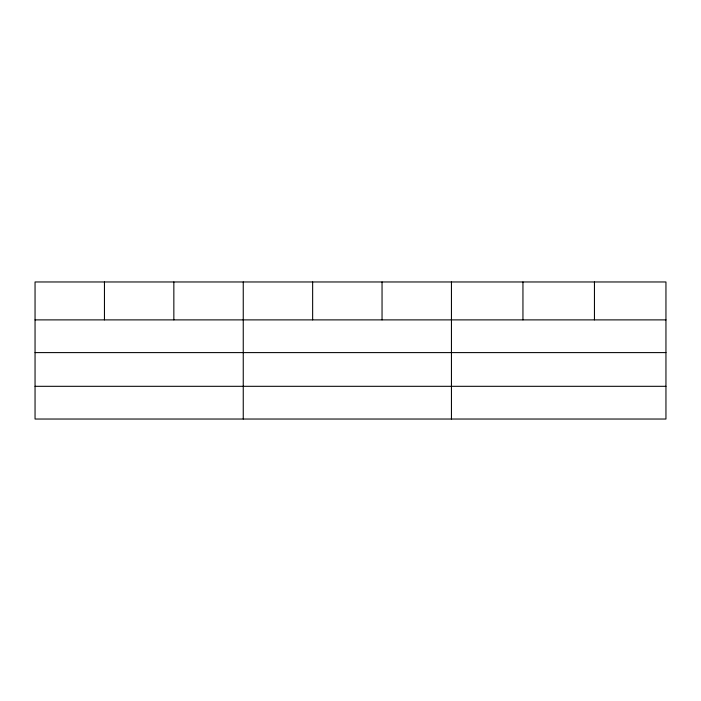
<?xml version="1.0" encoding="UTF-8"?>
<svg xmlns="http://www.w3.org/2000/svg" width="701" height="701" viewBox="0 0 701 701"><rect width="100%" height="100%" fill="white"/><g stroke="black" fill="none" stroke-linecap="round" stroke-linejoin="round"><path stroke-width="1.05" d="M665.95 352.603L665.95 281.968L35.05 281.968L35.05 419.032L665.95 419.032L665.95 352.603L35.05 352.603M35.05 319.884L665.95 319.884M35.05 386.312L665.95 386.312M594.448 281.968L594.448 319.884M522.946 281.968L522.946 319.884M451.444 281.968L451.444 419.032M382.045 281.968L382.045 319.884M312.646 281.968L312.646 319.884M243.247 281.968L243.247 419.032M173.848 281.968L173.848 319.884M104.449 281.968L104.449 319.884"/></g></svg>
